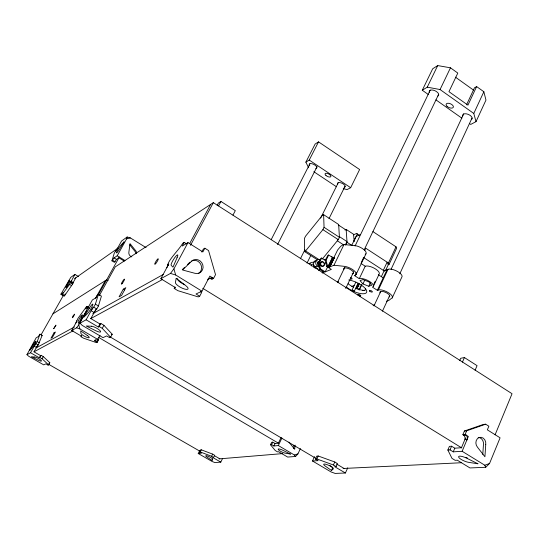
<?xml version="1.0" encoding="UTF-8"?>
<svg xmlns="http://www.w3.org/2000/svg" width="539" height="539" viewBox="0 0 539 539"><rect width="100%" height="100%" fill="white"/><g stroke="black" fill="none" stroke-linecap="round" stroke-linejoin="round"><path stroke-width="0.81" d="M482.782 454.444L483.449 444.648A5.862 4.945 80.8 0 0 478.174 437.459M293.634 448.569L293.971 445.254M295.116 445.14L294.698 449.297L289.591 442.93A3.975 3.605 83 0 1 288.978 442.121M124.26 261.112L118.883 257.824L116.518 259.414L114.403 262.345L111.95 260.856L114.066 257.911L117.199 255.776L126.625 238.838L127.15 237.012L130.418 237.948L146.089 247.63M111.95 260.856L114.207 253.391L115.535 251.012A3.106 0.424 -58.3 0 0 117.63 248.095M98.421 294.341L95.396 304.158L93.725 307.176A3.908 0.566 -58.8 0 0 91.145 310.713L94.19 312.519A3.901 0.579 -58.8 0 1 96.771 308.988L98.442 305.97L101.42 296.133L98.421 294.341L97.525 294.887L95.881 297.845L92.344 299.967L80.85 320.631L80.041 323.137L82.184 325.367L103.023 337.636L106.675 335.918L109.666 337.683L110.596 337.252L112.233 334.247L103.919 325.3L100.881 323.501L99.964 323.973L98.293 327.005L86.105 319.802L80.041 323.137M39.98 334.173L37.218 341.571L34.233 346.206L36.43 347.473A2.789 0.344 -59.1 0 1 38.188 345.007L42.15 335.433L39.98 334.173L38.242 336.626L36.147 337.845L26.95 354.675L28.614 356.191L43.733 364.869L45.882 363.852L48.052 365.098L48.598 364.842L49.81 362.68L43.275 356.602L41.085 355.336L39.32 357.788L30.534 352.735L26.95 354.675M495.078 434.838L512.05 393.719L213.329 202.657L115.231 266.893L99.425 295.385M465.534 438.012L461.451 447.727L454.801 448.192L451.581 446.211L449.405 446.373L447.848 450.025L451.992 458.386L455.152 460.319L457.315 460.205L469.954 467.94L485.706 467.3L489.533 463.506L500.091 437.816L487.35 429.846L488.86 426.208L485.666 424.206L483.382 424.436L464.416 431.005L462.873 434.677L463.742 435.236L465.992 435.034L468.357 436.489L466.801 440.174M447.848 450.025L450.025 449.876L453.252 451.857L462.132 451.278L467.165 439.312M485.666 424.206L466.666 430.796L465.11 434.474L462.873 434.677M450.025 449.876L451.581 446.211M453.252 451.857L454.801 448.192M475.095 370.253L477.062 365.658L464.416 357.546L460.697 358.287L459.713 360.557M462.428 362.147L464.416 357.546M314.54 456.627L312.505 461.007L331.054 471.935L335.13 473.424L345.398 473.006L347.749 467.805M345.398 473.006L334.645 466.659L336.12 466.579L337.481 463.594L334.786 461.99L318.212 456.001L316.797 456.102L315.423 459.06L318.111 460.643L312.505 461.007M336.12 466.579L333.419 464.982L334.786 461.99M331.472 470.507L333.257 468.97A5.35 1.186 25.3 0 0 330.468 466.222A5.35 1.186 25.3 0 0 324.471 464.032A5.35 1.186 25.3 0 0 325.212 466.033L331.472 470.507L332.812 467.576L329.686 465.332M469.375 123.465L470.742 124.428L476.011 121.646L485.969 100.086L483.854 91.745L476.624 86.563L474.495 87.79L466.518 104.842M476.011 121.646L473.788 113.453L483.854 91.745M382.447 311.178L389.529 295.911M399.797 273.778L472.009 118.068M315.423 459.06L316.838 458.959L318.212 456.001M392.203 297.946L401.798 277.208A8.213 3.14 24.5 0 0 397.62 271.541A8.213 3.14 24.5 0 0 388.04 269.278L384.139 270.699L381.336 276.669M356.326 272.902L355.262 275.126L354.325 275.476L359.284 278.676A8.28 3.032 25 0 1 369.714 281.553A8.28 3.032 25 0 1 372.456 287.159L377.367 290.326L378.338 289.995L388.04 269.278M373.972 305.916L380.743 291.431M391.065 269.325L463.715 113.83M476.624 86.563L467.94 105.152L448.96 91.67L457.806 73.075L450.469 67.813L437.702 65.576L432.682 68.783L422.286 90.242L428.424 94.574M373.83 284.228L375.211 281.297M373.231 286.667L379.092 274.203A8.247 3.113 25 0 0 374.74 268.483A8.247 3.113 25 0 0 365.213 266.212L360.982 263.47M383.296 270.349L387.13 262.183L388.275 264.73L385.5 270.645M281.095 437.493L278.407 443.166L275.072 443.509L272.781 442.162L271.683 442.276L270.497 444.756L275.254 450.53L277.518 451.857L278.616 451.756L287.664 457.065L295.594 456.466L297.926 453.878L300.412 448.576M388.275 264.73L389.05 264.44L388.417 263.025L396.017 246.828L372.934 231.615M389.05 264.44L396.63 248.263L396.017 246.828M377.367 290.326L387.063 269.635M362.37 290.481L364.883 290.38L365.57 288.917M368.791 286.263L371.748 285.232L368.838 281.877L362.949 279.559L360.025 280.624L362.956 283.965L368.791 286.263L370.515 282.611M359.055 289.955L361.474 284.855M359.372 289.881L361.79 284.774M362.956 283.965L364.681 280.32M351.906 290.359L355.834 282.113M270.497 444.756L271.589 444.648L273.886 445.996L278.333 445.551L281.904 438.045M359.284 278.676L365.213 266.212M354.204 291.424L358.125 283.177M355.801 288.655L357.916 284.201L358.543 284.605L356.663 288.56M356.872 288.897L359.345 283.689M271.589 444.648L272.781 442.162M364.701 250.46L365.772 248.23L388.417 263.025M361.278 262.527L363.758 257.339M273.886 445.996L275.072 443.509M356.016 274.614L365.941 253.835M422.286 90.242L427.259 87.163L440.06 89.541L450.469 67.813M345.708 288.453L353.699 271.771M364.223 249.773L438.652 94.291M337.522 282.396L344.825 267.25M355.053 246.04L430.277 90.02M427.259 87.163L437.702 65.576M351.637 245.575L356.016 236.513L360.571 234.512M353.961 241.088L356.69 235.442A3.126 0.923 -56.5 0 0 356.522 233.481L353.496 234.829M332.428 257.44L328.076 266.354L329.922 266.859L334.268 257.938L332.428 257.44L328.675 255.021L326.499 259.475A6.273 5.552 67.5 0 0 326.647 262.729L327.624 266.064L329.282 267.128L333.951 265.228L343.99 244.578L354.75 245.562A8.267 3.207 25.3 0 1 363.96 249.672A8.267 3.207 25.3 0 1 365.172 254.374M345.304 245.07L346.995 241.58L339.375 236.608M345.917 244.618L347.049 242.294L346.139 229.405L344.913 229.964M338.007 239.404L337.326 240.798L343.579 244.861M322.073 272.512L322.807 271.009M322.329 258.996L338.276 239.646L339.415 237.315L338.66 224.514L323.622 214.663L322.443 215.256L305.532 236.223L304.407 238.481L304.42 251.484L317.599 259.946M325.563 260.546L321.648 258.033L319.486 262.432A6.198 5.498 67.5 0 0 319.634 265.646L320.597 268.941L325.179 271.872L327.685 266.738M328.325 266.482L332.671 257.568M328.581 266.596L332.927 257.682M328.837 266.697L333.183 257.777M329.086 266.771L333.432 257.858M329.329 266.825L337.609 250.029L339.685 247.522A6.306 1.833 -56.8 0 1 341.618 245.609L343.99 244.578M329.551 266.866L333.897 257.945M329.753 266.872L334.092 257.952M325.179 271.872L331.357 269.399L326.735 266.428L325.758 263.099A6.266 5.545 67.5 0 1 325.61 259.852L327.786 255.405L328.675 255.021M343.276 188.684L347.082 189.587L350.667 187.7L359.621 169.529L318.529 141.872L315.126 144.054L305.862 162.158L308.652 167.804M315.052 268.274L315.773 266.798M322.282 273.037L324.303 272.222L319.735 269.298L318.771 266.003A6.185 5.491 67.5 0 1 318.623 262.796L320.779 258.403L321.648 258.033M199.632 450.692L198.224 453.515L212.123 461.492L214.933 462.57L220.795 462.125L222.553 458.548M304.42 251.484L305.579 250.958L322.901 229.641L324.054 227.31L323.622 214.663M307.008 263.106L310.733 255.574M329.006 218.645L345.041 186.238M212.656 454.121L201.31 449.822L200.501 449.91L199.43 452.046L200.238 451.958L211.591 456.277L212.656 454.121L214.67 455.28L213.606 457.436L212.77 457.51L220.795 462.125M211.975 460.421L212.595 459.248A3.854 0.728 26.6 0 0 210.203 457.227A3.854 0.728 26.6 0 0 206.093 455.657A3.854 0.728 26.6 0 0 207.07 457.139L211.975 460.421L212.676 459.006M200.238 451.958L201.31 449.822M300.398 258.794L304.892 249.766M320.624 218.147L338.229 182.761M277.572 244.531L317.134 166.524M305.862 162.158L309.231 160.076L318.529 141.872M271.299 239.444L309.885 163.775M168.64 265.532L167.42 264.777L168.781 263.995L166.807 267.661M71.357 280.657C68.103 283.244 76.639 284.942 70.622 282.429M200.427 291.74L201.653 292.495L199.699 296.228L196.014 293.971L201.97 291.175L209.86 276.103L213.565 278.4L215.519 274.654L208.553 250.534L204.854 248.209L203.344 249.058L201.775 252.023M232.976 215.081L235.307 210.655L220.943 201.445L218.362 203.115L217.177 205.332M204.854 248.209L202.886 251.922L187.983 242.604L182.229 246.06L184.203 242.388L186.656 243.924M199.699 296.228L198.224 296.908L177.863 290.676L174.212 288.439L174.993 286.964M218.585 205.878L220.943 201.445M190.503 245.333L213.329 202.657M174.212 288.439L175.593 287.738L160.851 278.717L170.465 273.428L173.908 268.867L187.983 242.604M189.607 243.675L210.614 204.436M160.851 278.717L167.265 266.805M88.935 307.54L87.055 306.421L86.328 306.846L77.946 318.421L75.878 322.989M97.337 339.044L98.59 339.779L97.209 342.299L94.702 340.823L97.714 339.402L99.984 335.251M81.726 335.474L81.032 336.72L83.532 338.182L96.461 342.642L97.492 340.763M98.293 327.005L99.21 326.54L100.881 323.501M94.702 340.823L95.39 339.563M123.303 289.133L119.079 296.841L121.585 295.426L125.836 287.671L123.303 289.133L124.59 289.915M110.596 337.252L102.255 328.339L103.919 325.3M81.032 336.72L81.746 336.363L71.707 330.474L76.626 327.813L78.755 324.882L87.022 310.026M87.81 308.611L88.591 307.196L85.667 308.908L87.055 306.421M95.571 298.175L105.287 280.698M98.138 295.17L119.301 257.069M86.105 319.802L92.823 307.695L93.725 307.176L96.771 308.988L95.861 309.501L90.835 318.576L99.964 323.973M48.052 365.098L49.81 362.68M71.707 330.474L76.201 322.41M39.32 357.788L41.085 355.336M48.598 364.842L42.055 358.779L43.275 356.602M37.245 346.025L33.964 351.826L40.546 355.612M75.844 277.767L72.597 283.507M63.002 295.466L60.894 294.213L63.151 292.677L61.965 294.766L64.094 296.026L64.667 295.642L72.9 283.608M60.894 294.213L70.811 277.336L74.894 274.412L78.431 276.534M30.534 352.735L35.459 344.037L35.992 343.741L38.188 345.007L37.656 345.304M74.894 274.412L69.578 284.424L61.965 294.766M41.105 334.766L63.575 295.082M64.094 296.026L65.273 293.937M323.663 272.471L323.11 271.467M182.276 269.621L184.634 267.331M187.585 264.474L189.937 262.183M127.15 237.012L121.592 240.987L116.303 250.473L115.535 251.012M74.476 278.73L118.054 248.102M72.307 284.019L73.169 282.497L71.04 281.223M76.565 320.894L76.747 320.799A2.587 0.357 -58.9 0 1 76.255 322.315M52.943 313.853L106.668 279.822L108.103 280.691M184.203 242.388L182.782 243.244C179.063 249.651 169.502 258.659 167.784 264.575A3.861 0.694 -58.3 0 1 167.339 266.67M41.618 335.743L42.15 335.433M92.809 313.705L163.357 274.412M36.207 347.891L74.456 326.957M90.606 318.704L162.232 279.626M34.038 351.785L73.196 330.751M207.906 279.148A4.858 4.494 64.2 0 1 212.029 279.148L213.565 278.4A4.871 4.507 64.2 0 0 207.892 279.856M97.835 340.136L98.59 339.779M111.297 334.685L112.233 334.247M96.461 342.642L97.209 342.299M333.621 258.215L334.268 257.938M313.691 262.203L316.029 261.206M324.215 259.933L326.479 258.976M318.623 262.796L319.486 262.432M325.61 259.852L326.499 259.475M316.386 260.553A3.537 3.146 67.2 0 0 313.408 263.032A3.537 3.146 67.2 0 0 315.093 267L317.444 266.023L319.546 267.371M318.771 266.003L319.634 265.646M325.758 263.099L326.647 262.729M319.735 269.298L320.597 268.941M326.735 266.428L327.624 266.064M318.542 270.241L320.099 269.601M462.132 451.278L484.804 465.224L489.533 463.506M351.826 286.384L354.11 285.569M357.6 286.58L359.035 286.074M358.105 289.086L359.688 288.533M278.333 445.551L294.456 455.031L297.926 453.878M373.136 305.397L374.699 304.912M386.416 301.227L388.76 300.493L391.402 298.417A8.267 3.012 24.6 0 0 388.821 292.92A8.267 3.012 24.6 0 0 378.338 289.995M126.625 238.838L130.418 237.948M198.224 453.515L201.438 453.198L199.43 452.046M464.416 431.005L466.666 430.796M219.029 458.891L282.746 453.595M343.053 468.492L461.371 462.738M333.951 265.228L344.704 266.387A8.321 3.079 25.4 0 1 353.961 270.551A8.321 3.079 25.4 0 1 355.262 275.126M170.465 273.428L175.667 274.984L201.97 291.175M76.626 327.813L79.9 328.931L97.714 339.402M316.838 458.959L333.419 464.982M39.859 357.519L42.055 358.779M211.591 456.277L213.606 457.436M48.557 364.243L200.151 451.352M214.502 455.745L219.851 458.824M37.218 341.571L39.414 342.838M98.711 337.441L278.528 443.24M99.21 326.54L102.255 328.339M110.044 336.882L315.719 458.258M336.68 464.072L344.064 468.445M62.531 294.382L64.667 295.642M69.578 284.424L71.714 285.704M95.396 304.158L98.442 305.97M117.199 255.776L124.967 260.519M114.066 257.911L116.518 259.414M112.718 260.33L115.178 261.826M202.745 288.298L461.835 447.963M465.871 434.946L465.11 434.474L465.992 435.034A3.726 3.167 80.7 0 1 467.212 439.164L464.968 439.346A3.719 3.16 80.7 0 0 463.742 435.236M210.796 278.38L212.029 279.148M315.093 267L317.956 268.833M305.579 250.958L319.472 259.886M331.768 256.739L333.877 258.1M378.311 274.708L383.202 277.875M322.901 229.641L338.276 239.646M363.239 257.305L384.59 271.191M324.054 227.31L339.415 237.315M347.049 242.294L351.886 245.447M357.209 233.933L359.27 235.287M346.139 229.405L353.584 234.283L354.184 241.573M338.701 225.187L346.186 230.086M313.813 171.705L336.504 186.777M309.231 160.076L350.667 187.7M435.936 99.87L461.869 118.162M440.06 89.541L473.788 113.453M455.442 77.165L473.464 90.06M129.697 244.814L134.582 250.904A4.063 3.813 54 0 1 135.794 253.754M294.456 455.031L295.594 456.466M484.804 465.224L485.706 467.3M173.908 268.867L175.667 274.984M78.755 324.882L79.9 328.931M467.421 457.995A6.737 1.819 23.4 0 1 465.804 457.382M184.722 284.7A7.101 2.149 27.9 0 1 177.425 278.656M191.817 260.849A7.148 6.623 61.4 0 1 200.73 264.251A7.148 6.623 61.4 0 1 198.446 273.495M131.799 256.894A4.076 3.82 54 0 1 128.909 251.908L130.02 243.641L135.404 250.352A4.076 3.82 54 0 1 136.616 253.209M380.083 292.872A5.377 1.954 24.6 0 1 385.621 292.394A5.377 1.954 24.6 0 1 389.124 296.949M343.855 269.54A5.41 2.001 25.4 0 1 346.462 268.011A5.41 2.001 25.4 0 1 352.654 271.171A5.41 2.001 25.4 0 1 352.162 273.772M348.74 279.997A12.997 4.683 25.2 0 1 364.526 287.685A12.997 4.683 25.2 0 1 362.639 293.782A12.997 4.683 25.2 0 1 346.53 287.152M350.593 277.545A1.644 0.6 25.3 0 1 352.108 278.885A1.644 0.6 25.3 0 1 350.235 278.697M338.101 282.214A1.61 0.579 25.5 0 1 338.297 281.533M364.883 290.38A12.983 4.716 25.2 0 1 356.515 288.56M353.463 287.179A12.983 4.716 25.2 0 1 348.147 283.77M337.758 184.095A4.144 1.779 26.2 0 1 339.732 182.573A4.144 1.779 26.2 0 1 344.482 184.992A4.144 1.779 26.2 0 1 344.138 187.356M309.831 165.871A4.177 1.806 27 0 1 310.72 163.587A4.177 1.806 27 0 1 315.854 165.844A4.177 1.806 27 0 1 315.841 168.518M429.28 92.344A5.107 2.688 24.5 0 1 434.858 90.673A5.107 2.688 24.5 0 1 437.938 96.043M462.731 115.973A5.073 2.628 23.3 0 1 468.458 114.457A5.073 2.628 23.3 0 1 471.342 119.658M317.444 266.023A3.557 3.16 67.2 0 1 316.029 261.206A3.557 3.16 67.2 0 1 320.361 260.074M318.98 264.602A1.583 1.401 67.2 0 1 317.498 262.601A1.583 1.401 67.2 0 1 319.553 261.725M308.544 263.645A3.497 3.119 67.2 0 1 310.114 263.241M311.225 265.633A1.556 1.388 67.2 0 1 311.461 265.956M317.202 262.722A1.577 1.401 67.2 0 1 317.828 264.851M309.73 263.894A3.517 3.133 67.2 0 1 314.021 262.776M311.185 265.269A1.563 1.395 67.2 0 1 313.375 264.521A1.563 1.395 67.2 0 1 313.348 267.068M319.263 270.538A6.306 5.606 68.3 0 1 320.395 269.588M485.747 444.486L484.911 456.762L477.615 447.37A5.875 4.959 80.8 0 1 479.171 437.506A5.875 4.959 80.8 0 1 485.747 444.486M176.206 278.326L175.438 282.389A7.108 2.129 27.9 0 0 184.365 288.992A7.108 2.129 27.9 0 0 185.517 285.441L176.206 278.326M74.577 314.23C71.828 320.577 71.337 317.067 74.577 314.23M55.908 325.212L53.718 328.675L55.908 325.212M177.061 257.676L172.999 267.162L171.24 265.417A6.205 1.132 -58.2 0 1 175.034 257.244A6.205 1.132 -58.2 0 1 177.061 257.676M81.739 316.939L78.62 323.488L78.121 321.931A4.137 0.579 -58.9 0 1 80.938 316.319A4.137 0.579 -58.9 0 1 81.739 316.939M69.154 280.772L66.513 286.061A3.456 0.411 -58.6 0 0 66.149 287.617A3.456 0.411 -58.6 0 0 68.379 284.457A3.456 0.411 -58.6 0 0 69.511 281.816L69.154 280.772M54.008 332.812L50.942 338.256L52.357 337.475L55.429 332.004L54.008 332.812M33.492 344.185L29.618 350.485L32.118 347.837A4.049 0.485 -59 0 0 34.786 343.862A4.049 0.485 -59 0 0 35.81 341.153A4.049 0.485 -59 0 0 33.492 344.185M124.024 241.903L119.57 249.153A4.608 0.64 -58.3 0 1 116.512 252.346A4.608 0.64 -58.3 0 1 120.642 245.535L124.024 241.903M89.211 308.443L83.808 317.255L87.682 313.307A5.646 0.808 -58.8 0 0 91.515 307.681A5.646 0.808 -58.8 0 0 92.654 304.07A5.646 0.808 -58.8 0 0 89.211 308.443M191.406 261.375L182.539 269.978L194.835 273.28A7.169 6.636 61.5 0 0 202.812 264.905A7.169 6.636 61.5 0 0 191.406 261.375M91.34 326.223L86.28 326.001L95.484 330.596A5.659 1.334 28.3 0 0 100.55 331.923A5.659 1.334 28.3 0 0 97.465 328.675A5.659 1.334 28.3 0 0 91.34 326.223M34.705 357.054L31.37 356.744L37.939 360.025A4.049 0.782 28.4 0 0 41.395 361.056A4.049 0.782 28.4 0 0 38.99 358.846A4.049 0.782 28.4 0 0 34.705 357.054M477.898 463.756L468.809 462.374A6.751 1.799 23.4 0 1 458.662 457.193A6.751 1.799 23.4 0 1 466.909 458.291L477.898 463.756M290.433 454.067L285.286 453.178A4.494 0.977 25.9 0 1 278.38 449.661A4.494 0.977 25.9 0 1 283.009 450.361L290.433 454.067M87.237 335.406L80.709 330.885L80.857 333.223A4.736 1.078 28.3 0 0 87.096 337.441A4.736 1.078 28.3 0 0 87.237 335.406M155.744 263.564A3.247 0.552 -58.3 0 0 158.291 258.861A3.247 0.552 -58.3 0 0 155.542 262.102A3.247 0.552 -58.3 0 0 155.744 263.564M122.151 283.568A2.971 0.465 -58.6 0 0 124.529 279.242A2.971 0.465 -58.6 0 0 122.104 282.153A2.971 0.465 -58.6 0 0 122.151 283.568M358.26 295.183A1.604 0.573 25.1 0 0 360.726 295.884A1.604 0.573 25.1 0 0 358.913 294.402A1.604 0.573 25.1 0 0 358.26 295.183M369.801 291.269A1.637 0.593 24.9 0 0 372.328 291.976A1.637 0.593 24.9 0 0 370.495 290.46A1.637 0.593 24.9 0 0 369.801 291.269M319.95 263.423A2.432 2.156 67.4 0 0 322.787 266.441A2.432 2.156 67.4 0 0 323.568 262.473A2.432 2.156 67.4 0 0 319.95 263.423M320.692 263.328A2.109 1.873 67.4 0 0 323.151 265.943A2.109 1.873 67.4 0 0 323.831 262.5A2.109 1.873 67.4 0 0 320.692 263.328M325.954 175.471A3.2 1.381 26.6 0 0 330.818 176.61A3.2 1.381 26.6 0 0 327.133 173.383A3.2 1.381 26.6 0 0 325.954 175.471M446.966 106.257A3.908 2.041 23.9 0 0 453.205 107.463A3.908 2.041 23.9 0 0 449.054 103.347A3.908 2.041 23.9 0 0 446.966 106.257M352.122 290.811A1.267 0.451 25.2 0 0 354.123 291.511A1.267 0.451 25.2 0 0 352.924 290.346A1.267 0.451 25.2 0 0 352.122 290.811"/></g></svg>
